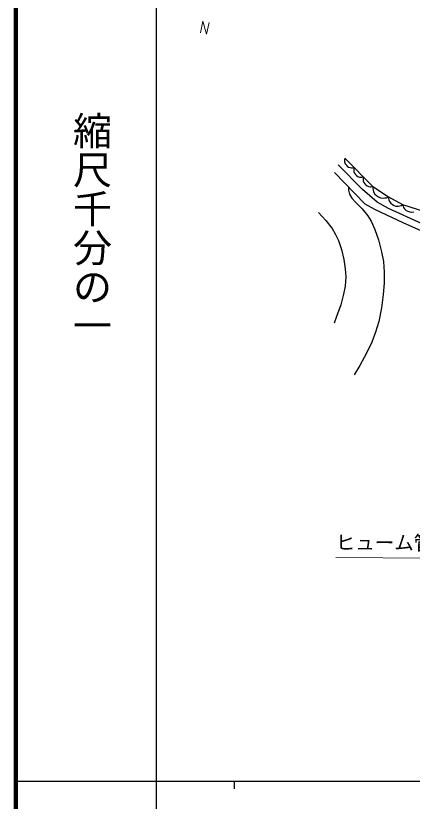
# Model space of a CAD drawing. Units: millimetres, scale not verified. Extents: x 40000 to 680000, y 20000 to 380000.
# Drawn here: x 40000 to 90852, y 202409 to 303280 of the extents above; entities that cross this region are included whole.
import ezdxf
from ezdxf.enums import TextEntityAlignment as Align

# ---------------------------------------------------------------- set-up
doc = ezdxf.new("R2010")
doc.units = ezdxf.units.MM
doc.header["$LTSCALE"] = 1000
for name, color, linetype, lineweight in [('M-BGD', 7, 'Continuous', 25), ('M-BGD-HTXT', 7, 'Continuous', 13), ('M-STR-HTXT', 7, 'Continuous', 13), ('M-TTL', 2, 'Continuous', 140), ('M-TTL-BAND', 7, 'Continuous', 25)]:
    doc.layers.add(name, color=color, linetype=linetype, lineweight=lineweight)
doc.styles.add('@ＭＳ ゴシック', font='')
doc.styles.add('ＭＳ ゴシック', font='')
doc.styles.get('@ＭＳ ゴシック').set_extended_font_data('@MS Gothic')
doc.styles.get('ＭＳ ゴシック').set_extended_font_data('MS Gothic')

msp = doc.modelspace()

# ---------------------------------------------------------------- linework, layer by layer
at = {"layer": 'M-BGD'}
for p, q in [((82201, 285005), (82151, 284813)), ((82151, 284813), (82151, 284668)), ((82151, 284668), (82174, 284499)), ((82174, 284499), (82245, 284282)), ((82201, 285005), (85795, 281370)), ((84454, 280963), (81342, 284145)), ((82245, 284282), (82364, 284113)), ((82364, 284113), (82508, 283968)), ((82508, 283968), (82676, 283846)), ((82676, 283846), (82892, 283773)), ((82892, 283773), (83060, 283748)), ((83060, 283748), (83205, 283747)), ((83205, 283747), (83398, 283794)), ((83349, 283602), (83348, 283457)), ((83348, 283457), (83371, 283289)), ((83398, 283794), (83349, 283602)), ((80860, 283127), (84784, 279124)), ((83371, 283289), (83442, 283072)), ((83442, 283072), (83561, 282902)), ((83561, 282902), (83705, 282757)), ((83705, 282757), (83873, 282636)), ((83873, 282636), (84089, 282562)), ((84089, 282562), (84257, 282537)), ((84257, 282537), (84402, 282537)), ((84402, 282537), (84595, 282584)), ((84595, 282584), (84546, 282391)), ((84546, 282391), (84545, 282247)), ((84545, 282247), (84568, 282078)), ((84568, 282078), (84639, 281861)), ((84639, 281861), (84758, 281692)), ((84758, 281692), (84902, 281546)), ((84902, 281546), (85070, 281425)), ((86364, 279330), (84454, 280963)), ((85070, 281425), (85286, 281352)), ((85286, 281352), (85455, 281327)), ((85455, 281327), (85599, 281326)), ((85599, 281326), (85792, 281373)), ((85795, 281370), (85782, 281090)), ((85782, 281090), (85822, 280890)), ((85795, 281370), (87787, 280040)), ((85822, 280890), (85901, 280663)), ((85901, 280663), (86061, 280383)), ((86061, 280383), (86274, 280183)), ((86274, 280183), (86514, 280023)), ((86514, 280023), (86781, 279902)), ((86781, 279902), (87101, 279862)), ((87101, 279862), (87341, 279875)), ((87341, 279875), (87541, 279915)), ((87541, 279915), (87794, 280035)), ((87787, 280040), (89610, 279052)), ((87787, 280040), (87797, 279795)), ((87797, 279795), (87848, 279624)), ((87848, 279624), (87936, 279433)), ((87936, 279433), (88098, 279202)), ((84784, 279124), (86005, 278437)), ((86005, 278437), (89738, 276680)), ((87789, 278539), (86364, 279330)), ((92133, 276575), (87789, 278539)), ((88098, 279202), (88299, 279044)), ((88299, 279044), (88521, 278924)), ((88521, 278924), (88763, 278841)), ((88763, 278841), (89045, 278831)), ((89045, 278831), (89253, 278862)), ((89253, 278862), (89424, 278913)), ((89424, 278913), (89636, 279038)), ((89610, 279052), (95638, 277104)), ((89610, 279052), (89665, 278813)), ((89665, 278813), (89747, 278654)), ((89747, 278654), (89868, 278482)), ((89868, 278482), (90069, 278284)), ((90069, 278284), (90296, 278167)), ((90296, 278167), (90537, 278089)), ((90537, 278089), (90790, 278051)), ((90790, 278051), (91069, 278094)), ((89738, 276680), (91944, 275681))]:
    msp.add_line(p, q, dxfattribs=at)
for points in [[(82655, 281296), (82658, 280893), (82793, 280362), (83113, 279844), (83575, 279318), (84418, 278464), (85134, 277594), (85561, 276897), (86071, 275810), (86521, 274500), (86925, 272948), (87148, 271708), (87269, 270338), (87238, 268936), (87103, 267473), (86886, 265791), (86545, 264012), (86152, 262663), (85653, 261350), (84985, 259934), (84115, 258354), (83417, 257169)], [(78812, 278000), (79762, 276968), (80562, 275946), (80983, 275264), (81380, 274410), (81762, 273266), (82078, 271985), (82265, 270798), (82312, 269766), (82227, 268565), (82043, 267525), (81677, 266173), (81148, 264656), (80816, 263783)]]:
    msp.add_lwpolyline(points, dxfattribs=at)
at = {"layer": 'M-BGD-HTXT'}
for p, q in [((64015, 302593), (63707, 301072)), ((64484, 300912), (64015, 302593)), ((64799, 302425), (64484, 300912))]:
    msp.add_line(p, q, dxfattribs=at)
at = {"layer": 'M-STR-HTXT'}
msp.add_line((114362, 233503), (81035, 233691), dxfattribs=at)
at = {"layer": 'M-TTL'}
msp.add_line((40000, 380000), (40000, 20000), dxfattribs=at)
at = {"layer": 'M-TTL-BAND'}
for p, q in [((58000, 370000), (58000, 20000)), ((40000, 205000), (579000, 205000)), ((68000, 205000), (68000, 204000))]:
    msp.add_line(p, q, dxfattribs=at)

# ---------------------------------------------------------------- texts
at = {"layer": 'M-STR-HTXT', "style": 'ＭＳ ゴシック'}
msp.add_text('ヒューム管\u3000L=4.5 φ=400', height=1833, rotation=359.677, dxfattribs=at).set_placement((81033, 234191), align=Align.BOTTOM_LEFT)
at = {"layer": 'M-TTL-BAND', "style": '@ＭＳ ゴシック'}
msp.add_text('縮尺千分の一', height=3666, rotation=270, dxfattribs=at).set_placement((49777, 261030), align=Align.MIDDLE_RIGHT)

doc.saveas('drawing.dxf')
